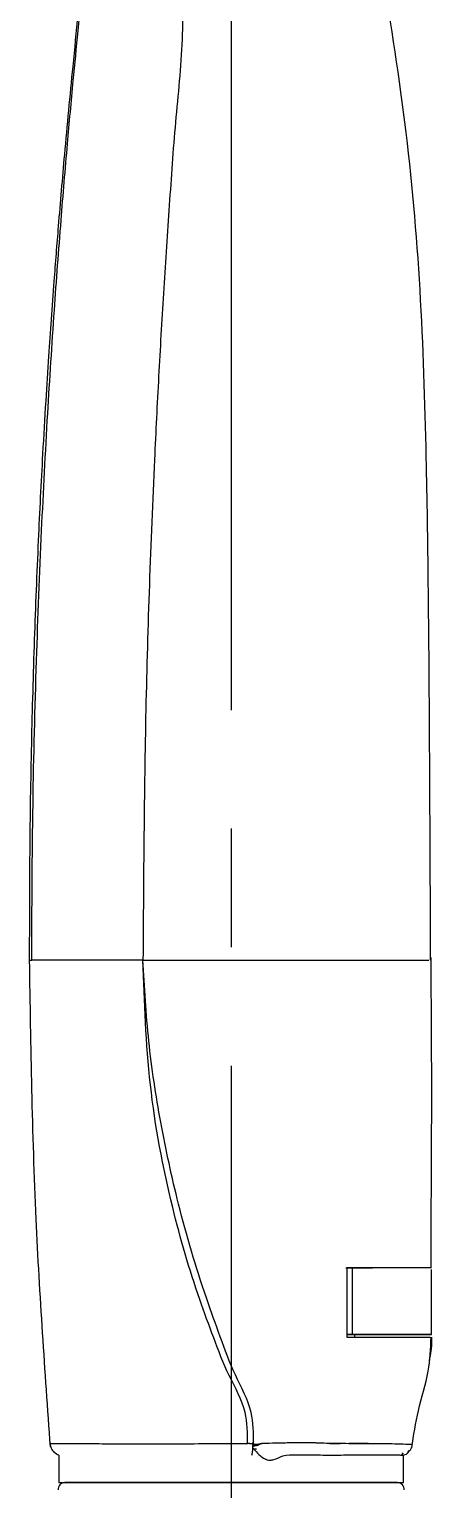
# Model space of a CAD drawing. Header units: millimetres. Extents: x 13235 to 13829, y -4257 to -3417.
# Drawn here: x 13709.92 to 13717.46, y -3802.37 to -3774.99 of the extents above; entities that cross this region are included whole.
import ezdxf

# ---------------------------------------------------------------- set-up
doc = ezdxf.new("R2010")
doc.units = ezdxf.units.MM
doc.header["$LTSCALE"] = 0.1
doc.linetypes.add('CENTER2', pattern=[28.575, 19.05, -3.175, 3.175, -3.175])
doc.linetypes.add('HIDDENX2', pattern=[19.05, 12.7, -6.35])
doc.layers.get('0').update_dxf_attribs({"lineweight": 15})
doc.layers.add('HIDDEN', color=8, linetype='HIDDENX2')

msp = doc.modelspace()

# ---------------------------------------------------------------- linework, layer by layer
at = {"linetype": 'Continuous', "lineweight": 25}
for p, q in [((13709.93, -3792.444), (13709.97, -3792.444)), ((13715.873, -3798.212), (13715.874, -3799.512)), ((13715.97, -3798.212), (13715.97, -3799.462)), ((13717.455, -3799.463), (13717.455, -3798.241)), ((13715.97, -3799.462), (13715.873, -3799.462)), ((13715.874, -3799.463), (13716.056, -3799.462)), ((13715.874, -3799.463), (13716.337, -3799.463)), ((13716.485, -3799.463), (13715.874, -3799.463)), ((13716.024, -3799.513), (13716.024, -3799.463)), ((13716.024, -3799.463), (13716.121, -3799.463)), ((13716.056, -3799.462), (13716.069, -3799.462)), ((13716.094, -3799.463), (13716.672, -3799.463)), ((13716.094, -3799.463), (13716.094, -3799.463)), ((13716.741, -3799.463), (13716.163, -3799.463)), ((13716.163, -3799.463), (13716.163, -3799.463)), ((13716.965, -3799.463), (13716.392, -3799.463)), ((13716.415, -3799.463), (13716.988, -3799.463)), ((13716.485, -3799.463), (13716.485, -3799.463)), ((13716.965, -3799.463), (13716.965, -3799.463)), ((13716.992, -3799.463), (13716.992, -3799.463)), ((13714.178, -3801.613), (13714.122, -3801.613)), ((13710.48, -3801.724), (13710.48, -3802.238)), ((13716.924, -3801.681), (13716.89, -3801.724)), ((13716.93, -3802.238), (13716.93, -3801.728)), ((13710.48, -3802.238), (13716.93, -3802.238))]:
    msp.add_line(p, q, dxfattribs=at)
at = {"linetype": 'Continuous', "lineweight": 25, "flags": 128}
for points in [[(13717.455, -3798.213), (13717.417, -3798.213), (13717.289, -3798.213), (13717.074, -3798.213), (13716.778, -3798.213), (13716.407, -3798.212), (13715.97, -3798.212)], [(13715.97, -3799.462), (13716.407, -3799.462), (13716.778, -3799.463), (13717.074, -3799.463), (13717.289, -3799.463), (13717.417, -3799.463), (13717.454, -3799.463), (13717.401, -3799.463), (13717.258, -3799.463), (13717.029, -3799.463), (13716.72, -3799.463), (13716.337, -3799.463), (13716.024, -3799.463)], [(13716.672, -3799.463), (13716.627, -3799.463), (13716.571, -3799.463), (13716.504, -3799.463), (13716.426, -3799.463), (13716.339, -3799.463), (13716.241, -3799.463), (13716.134, -3799.463), (13716.018, -3799.463)], [(13716.069, -3799.462), (13716.466, -3799.463), (13716.785, -3799.463), (13717.019, -3799.463), (13717.16, -3799.463), (13717.205, -3799.463), (13717.151, -3799.463), (13717.002, -3799.463), (13716.76, -3799.463), (13716.433, -3799.463), (13716.03, -3799.463), (13716.024, -3799.463)], [(13716.163, -3799.463), (13716.167, -3799.463), (13716.167, -3799.463), (13716.164, -3799.463), (13716.157, -3799.463), (13716.147, -3799.463), (13716.133, -3799.463), (13716.115, -3799.463), (13716.094, -3799.463)], [(13716.121, -3799.463), (13716.285, -3799.463), (13716.434, -3799.463), (13716.567, -3799.463), (13716.683, -3799.463), (13716.781, -3799.463), (13716.861, -3799.463), (13716.923, -3799.463), (13716.965, -3799.463)], [(13716.337, -3799.463), (13716.424, -3799.463), (13716.502, -3799.463), (13716.569, -3799.463), (13716.626, -3799.463), (13716.671, -3799.463), (13716.706, -3799.463), (13716.729, -3799.463), (13716.741, -3799.463)], [(13716.988, -3799.463), (13716.991, -3799.463), (13716.976, -3799.463), (13716.94, -3799.463), (13716.886, -3799.463), (13716.813, -3799.463), (13716.721, -3799.463), (13716.612, -3799.463), (13716.485, -3799.463)], [(13717.098, -3801.529), (13717.095, -3801.528), (13717.043, -3801.524), (13716.977, -3801.522), (13716.882, -3801.518), (13716.722, -3801.514), (13716.537, -3801.513), (13716.271, -3801.508), (13715.911, -3801.508), (13715.749, -3801.514), (13715.635, -3801.514), (13715.576, -3801.511), (13715.545, -3801.509), (13715.515, -3801.506), (13715.508, -3801.506), (13715.489, -3801.504), (13715.449, -3801.502), (13715.374, -3801.498), (13715.285, -3801.494), (13715.124, -3801.491), (13714.933, -3801.493), (13714.757, -3801.495), (13714.713, -3801.496), (13714.71, -3801.496), (13714.708, -3801.497), (13714.708, -3801.497), (13714.708, -3801.497), (13714.708, -3801.497), (13714.708, -3801.497), (13714.708, -3801.497), (13714.708, -3801.497), (13714.581, -3801.499), (13714.344, -3801.505), (13714.282, -3801.507), (13714.251, -3801.515), (13714.221, -3801.533), (13714.203, -3801.541), (13714.18, -3801.546), (13714.177, -3801.546), (13714.153, -3801.547), (13714.135, -3801.558), (13714.129, -3801.541), (13714.113, -3801.536), (13714.111, -3801.535), (13714.11, -3801.535), (13714.11, -3801.535), (13714.109, -3801.535), (13714.109, -3801.535), (13714.109, -3801.536), (13714.109, -3801.536), (13714.109, -3801.536), (13714.109, -3801.537), (13714.11, -3801.537), (13714.112, -3801.54), (13714.116, -3801.543), (13714.135, -3801.558)]]:
    msp.add_lwpolyline(points, dxfattribs=at)
at = {"linetype": 'Continuous', "lineweight": 25}
for centre, radius, start, end in [((13716.392, -3791.082), 8.381, 269.9972, 270.1528), ((13710.591, -3802.363), 0.125, 90, 184.7636), ((13716.819, -3802.363), 0.125, 355.2364, 90)]:
    msp.add_arc(centre, radius, start, end, dxfattribs=at)
for points, knots in [([(13710.938, -3773.722), (13710.87, -3774.377), (13710.746, -3775.581), (13710.589, -3777.234), (13710.474, -3778.576), (13710.393, -3779.607), (13710.334, -3780.419), (13710.282, -3781.167), (13710.228, -3782.007), (13710.161, -3783.159), (13710.086, -3784.652), (13710.014, -3786.464), (13709.959, -3788.416), (13709.927, -3790.419), (13709.926, -3791.772), (13709.925, -3792.444)], [0, 0, 0, 0, 0.105196, 0.19371, 0.26552, 0.320633, 0.35906, 0.395828, 0.440453, 0.493739, 0.580344, 0.679527, 0.78368, 0.892507, 1, 1, 1, 1]), ([(13709.97, -3792.444), (13709.975, -3791.466), (13709.984, -3789.593), (13710.052, -3786.906), (13710.147, -3784.468), (13710.262, -3782.279), (13710.386, -3780.341), (13710.512, -3778.654), (13710.632, -3777.218), (13710.74, -3776.034), (13710.826, -3775.15), (13710.889, -3774.529), (13710.931, -3774.135), (13710.956, -3773.895), (13710.969, -3773.773), (13710.973, -3773.735), (13710.975, -3773.722)], [0, 0, 0, 0, 0.156347, 0.299644, 0.429772, 0.546645, 0.650201, 0.740398, 0.817205, 0.880605, 0.930589, 0.959269, 0.980397, 0.993974, 0.997931, 1, 1, 1, 1]), ([(13712.787, -3773.722), (13712.796, -3774.241), (13712.814, -3775.279), (13712.643, -3776.829), (13712.541, -3778.384), (13712.435, -3779.94), (13712.345, -3781.498), (13712.215, -3784.098), (13712.084, -3787.746), (13712.064, -3790.877), (13712.054, -3792.443)], [0, 0, 0, 0, 0.083093, 0.166331, 0.249579, 0.332841, 0.416121, 0.499426, 0.749521, 1, 1, 1, 1]), ([(13717.441, -3792.444), (13717.434, -3790.876), (13717.422, -3787.735), (13717.384, -3783.543), (13717.273, -3779.87), (13716.999, -3776.762), (13716.672, -3774.721), (13716.511, -3773.717)], [0, 0, 0, 0, 0.250564, 0.501896, 0.66973, 0.837695, 1, 1, 1, 1]), ([(13709.924, -3792.444), (13709.949, -3794.061), (13709.996, -3797.103), (13710.214, -3800.145), (13710.316, -3801.569)], [0, 0, 0, 0, 0.5318727, 1, 1, 1, 1]), ([(13712.054, -3792.443), (13711.861, -3792.443), (13711.474, -3792.443), (13710.955, -3792.443), (13710.58, -3792.444), (13710.358, -3792.444), (13710.107, -3792.444), (13710.016, -3792.444), (13709.97, -3792.444)], [0, 0, 0, 0, 0.124565, 0.24912, 0.373679, 0.498824, 0.749411, 1, 1, 1, 1]), ([(13712.054, -3792.443), (13712.374, -3792.443), (13713.013, -3792.443), (13713.955, -3792.443), (13714.871, -3792.443), (13715.773, -3792.444), (13716.545, -3792.444), (13717.102, -3792.444), (13717.398, -3792.444), (13717.406, -3792.444), (13717.408, -3792.444)], [0, 0, 0, 0, 0.135653, 0.271236, 0.406894, 0.542388, 0.67741, 0.812636, 0.947852, 1, 1, 1, 1]), ([(13714.013, -3801.505), (13714.013, -3801.308), (13714.011, -3800.853), (13713.646, -3800.233), (13713.378, -3799.524), (13712.991, -3798.486), (13712.538, -3796.916), (13712.134, -3794.786), (13712.081, -3793.224), (13712.054, -3792.443)], [0, 0, 0, 0, 0.062274, 0.1439368, 0.2256605, 0.3073819, 0.49995, 0.749975, 1, 1, 1, 1]), ([(13714.124, -3801.506), (13714.123, -3801.309), (13714.12, -3800.853), (13713.764, -3800.225), (13713.501, -3799.506), (13713.117, -3798.446), (13712.723, -3797.108), (13712.373, -3795.496), (13712.141, -3793.968), (13712.083, -3792.95), (13712.054, -3792.443)], [0, 0, 0, 0, 0.06232, 0.144171, 0.226525, 0.309527, 0.505921, 0.673679, 0.837722, 1, 1, 1, 1]), ([(13717.453, -3798.213), (13717.453, -3798.006), (13717.451, -3796.978), (13717.468, -3795.037), (13717.455, -3793.304), (13717.448, -3792.39)], [0, 0, 0, 0, 0.106754, 0.529414, 1, 1, 1, 1]), ([(13715.854, -3798.213), (13715.93, -3798.213), (13716.165, -3798.213), (13716.342, -3798.213), (13716.348, -3798.213), (13716.35, -3798.213)], [0, 0, 0, 0, 0.241084, 0.741833, 1, 1, 1, 1]), ([(13717.428, -3798.213), (13717.429, -3798.213), (13717.435, -3798.213), (13717.216, -3798.213), (13716.838, -3798.213), (13716.405, -3798.212), (13716.056, -3798.212), (13715.873, -3798.212)], [0, 0, 0, 0, 0.073006, 0.40703, 0.59301, 0.785461, 1, 1, 1, 1]), ([(13715.874, -3799.512), (13715.982, -3799.512), (13716.251, -3799.512), (13716.654, -3799.513), (13717.015, -3799.513), (13717.277, -3799.513), (13717.429, -3799.513), (13717.432, -3799.513), (13717.433, -3799.513)], [0, 0, 0, 0, 0.1255731, 0.3123296, 0.5040314, 0.6906871, 0.8823505, 1, 1, 1, 1]), ([(13717.089, -3801.587), (13717.123, -3801.354), (13717.195, -3800.868), (13717.418, -3800.197), (13717.441, -3799.728), (13717.451, -3799.514)], [0, 0, 0, 0, 0.335531, 0.69709, 1, 1, 1, 1]), ([(13717.458, -3799.513), (13717.458, -3799.513), (13717.458, -3799.513), (13717.458, -3799.513), (13717.458, -3799.515), (13717.458, -3799.52), (13717.459, -3799.542), (13717.458, -3799.626), (13717.453, -3799.767), (13717.426, -3799.888), (13717.412, -3799.947)], [0, 0, 0, 0, 0.000104, 0.000819, 0.002793, 0.010111, 0.038293, 0.148911, 0.587571, 1, 1, 1, 1]), ([(13710.312, -3801.508), (13710.317, -3801.538), (13710.328, -3801.601), (13710.371, -3801.648), (13710.393, -3801.673)], [0, 0, 0, 0, 0.482084, 1, 1, 1, 1]), ([(13710.328, -3801.508), (13710.324, -3801.508), (13710.313, -3801.507), (13710.435, -3801.507), (13710.681, -3801.507), (13711.052, -3801.508), (13711.522, -3801.509), (13712.073, -3801.512), (13712.684, -3801.51), (13713.34, -3801.507), (13713.788, -3801.506), (13714.013, -3801.505)], [0, 0, 0, 0, 0.055741, 0.173797, 0.291952, 0.410387, 0.52902, 0.646374, 0.762497, 0.880242, 1, 1, 1, 1]), ([(13714.115, -3801.515), (13714.098, -3801.514), (13714.078, -3801.512), (13714.053, -3801.509), (13714.036, -3801.507), (13714.022, -3801.506), (13714.013, -3801.505)], [0, 0, 0, 0, 0.50158, 0.593619, 0.748721, 1, 1, 1, 1]), ([(13714.093, -3801.724), (13714.093, -3801.723), (13714.097, -3801.718), (13714.105, -3801.676), (13714.112, -3801.605), (13714.114, -3801.544), (13714.115, -3801.515)], [0, 0, 0, 0, 0.0285294, 0.3582337, 0.6893987, 1, 1, 1, 1]), ([(13717.077, -3801.527), (13717.077, -3801.527), (13717.076, -3801.524), (13716.878, -3801.516), (13716.49, -3801.51), (13715.986, -3801.51), (13715.487, -3801.505), (13715.042, -3801.486), (13714.679, -3801.499), (13714.393, -3801.501), (13714.247, -3801.512), (13714.177, -3801.528), (13714.144, -3801.527), (13714.124, -3801.52), (13714.117, -3801.515), (13714.115, -3801.512), (13714.115, -3801.512), (13714.115, -3801.512), (13714.115, -3801.512), (13714.114, -3801.512), (13714.114, -3801.51), (13714.112, -3801.508), (13714.112, -3801.504), (13714.111, -3801.502), (13714.111, -3801.502), (13714.111, -3801.501), (13714.111, -3801.501), (13714.111, -3801.501), (13714.111, -3801.5), (13714.112, -3801.496), (13714.117, -3801.484), (13714.125, -3801.474), (13714.132, -3801.467)], [0, 0, 0, 0, 0.05415, 0.230064, 0.398595, 0.570737, 0.694332, 0.780667, 0.881522, 0.937725, 0.96611, 0.975012, 0.983168, 0.986911, 0.988528, 0.988722, 0.988818, 0.98883, 0.988837, 0.988838, 0.989039, 0.989763, 0.990932, 0.99114, 0.991207, 0.991261, 0.99133, 0.991394, 0.991449, 0.991811, 0.993937, 1, 1, 1, 1]), ([(13714.132, -3801.467), (13714.126, -3801.471), (13714.119, -3801.477), (13714.113, -3801.487), (13714.112, -3801.491), (13714.112, -3801.495), (13714.112, -3801.496), (13714.113, -3801.497)], [0, 0, 0, 0, 0.558432, 0.743164, 0.885711, 0.948135, 1, 1, 1, 1]), ([(13714.113, -3801.588), (13714.127, -3801.604), (13714.167, -3801.652), (13714.239, -3801.725), (13714.306, -3801.779), (13714.34, -3801.795), (13714.346, -3801.798)], [0, 0, 0, 0, 0.218187, 0.649903, 0.940516, 1, 1, 1, 1]), ([(13714.2, -3801.539), (13714.195, -3801.541), (13714.183, -3801.546), (13714.158, -3801.549), (13714.134, -3801.545), (13714.119, -3801.539), (13714.114, -3801.537)], [0, 0, 0, 0, 0.204886, 0.406025, 0.813954, 1, 1, 1, 1]), ([(13714.124, -3801.506), (13714.123, -3801.508), (13714.12, -3801.511), (13714.117, -3801.514), (13714.115, -3801.515)], [0, 0, 0, 0, 0.534449, 1, 1, 1, 1]), ([(13716.917, -3801.727), (13716.951, -3801.717), (13717.017, -3801.699), (13717.028, -3801.653), (13717.033, -3801.63)], [0, 0, 0, 0, 0.508947, 1, 1, 1, 1]), ([(13717.004, -3801.684), (13717.018, -3801.672), (13717.046, -3801.648), (13717.074, -3801.606), (13717.084, -3801.578), (13717.088, -3801.566)], [0, 0, 0, 0, 0.377685, 0.749689, 1, 1, 1, 1]), ([(13710.48, -3801.724), (13710.478, -3801.723), (13710.445, -3801.718), (13710.418, -3801.695), (13710.393, -3801.673)], [0, 0, 0, 0, 0.038833, 1, 1, 1, 1]), ([(13714.346, -3801.798), (13714.35, -3801.8), (13714.362, -3801.806), (13714.391, -3801.814), (13714.44, -3801.819), (13714.543, -3801.801), (13714.692, -3801.71), (13714.932, -3801.719), (13715.152, -3801.715), (13715.344, -3801.719), (13715.49, -3801.723), (13715.619, -3801.724), (13715.75, -3801.721), (13715.965, -3801.719), (13716.247, -3801.719), (13716.517, -3801.72), (13716.708, -3801.719), (13716.846, -3801.721), (13716.894, -3801.721), (13716.92, -3801.721)], [0, 0, 0, 0, 0.003226, 0.009768, 0.02341, 0.039975, 0.086459, 0.150472, 0.22329, 0.267891, 0.313422, 0.353318, 0.383215, 0.434505, 0.562896, 0.689184, 0.790548, 0.888127, 1, 1, 1, 1]), ([(13714.332, -3802.238), (13714.144, -3802.238), (13713.756, -3802.238), (13713.153, -3802.238), (13712.548, -3802.238), (13711.979, -3802.238), (13711.483, -3802.238), (13711.086, -3802.238), (13710.808, -3802.238), (13710.633, -3802.238), (13710.605, -3802.238), (13710.591, -3802.238)], [0, 0, 0, 0, 0.104357, 0.214964, 0.330171, 0.447821, 0.565473, 0.680679, 0.791286, 0.895644, 1, 1, 1, 1]), ([(13716.814, -3802.238), (13716.807, -3802.238), (13716.791, -3802.238), (13716.618, -3802.238), (13716.324, -3802.238), (13715.917, -3802.238), (13715.428, -3802.238), (13714.895, -3802.238), (13714.516, -3802.238), (13714.332, -3802.238)], [0, 0, 0, 0, 0.127398, 0.275087, 0.425911, 0.576734, 0.724424, 0.866219, 1, 1, 1, 1])]:
    msp.add_open_spline(points, degree=3, knots=knots, dxfattribs=at)
at = {"layer": 'HIDDEN', "color": 1, "linetype": 'CENTER2', "ltscale": 7}
msp.add_line((13713.705, -3654.404), (13713.705, -3930.488), dxfattribs=at)

doc.saveas('drawing.dxf')
